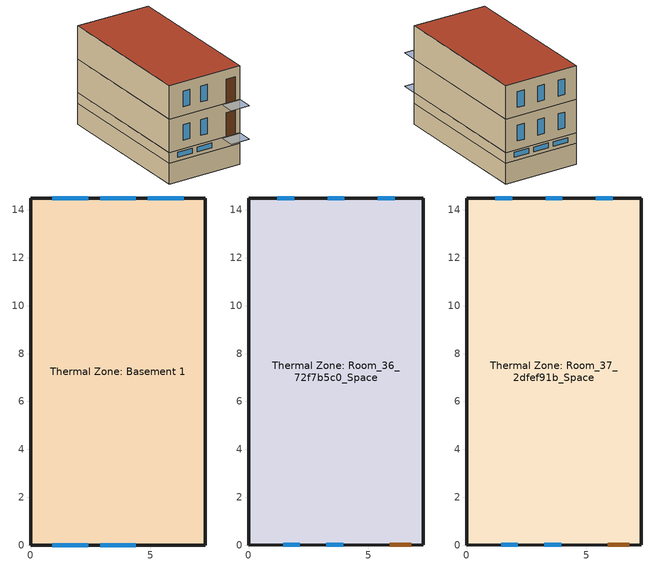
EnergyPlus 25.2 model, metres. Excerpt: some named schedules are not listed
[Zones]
Thermal Zone: Basement 1
 floor foundation (DupTrip_BasementFloor): 7.3,14.5 7.3,0 0,0 0,14.5 z-2
 wall outside (Surface 3 c tbd): 0,0 7.3,0 z0:1
 wall outside (Surface 4 c tbd): 0,14.5 0,0 z0:1
 wall outside (Surface 5 c tbd): 7.3,14.5 0,14.5 z0:1
 wall outside (Surface 6 c tbd): 7.3,0 7.3,14.5 z0:1
 wall foundation (DupTrip_pre1945_BasementWall 1): 7.3,14.5 0,14.5 0,0 7.3,0 7.3,14.5 z-2:0
 window (DupTrip_Window_old-construction): 2.9,0 4.4,0 / 0.9,0 2.4,0 / 4.4,14.5 2.9,14.5 / 2.4,14.5 0.9,14.5 / 6.4,14.5 4.9,14.5 z0.34:0.79
Thermal Zone: Room_36_72f7b5c0_Space
 floor to Thermal Zone: Basement 1 (DupTrip_IntFloor): 7.3,14.5 7.3,0 0,0 0,14.5 z1
 wall outside (Room_36_72f7b5c0..Face2 c tbd): 0,14.5 0,0 z1:4.2
 wall outside (Room_36_72f7b5c0..Face3 c tbd): 0,0 7.3,0 z1:4.2
 wall outside (Room_36_72f7b5c0..Face4 c tbd): 7.3,0 7.3,14.5 z1:4.2
 wall outside (Room_36_72f7b5c0..Face5 c tbd): 7.3,14.5 0,14.5 z1:4.2
 window (DupTrip_Window_old-construction): 1.44,0 2.14,0 / 3.25,0 3.95,0 / 1.9,14.5 1.2,14.5 / 6.1,14.5 5.4,14.5 / 4,14.5 3.3,14.5 z1.8:3.3
 door (DupTrip_Door_old-construction): 5.9,0 6.8,0 z1:3.3
Thermal Zone: Room_37_2dfef91b_Space
 floor to Thermal Zone: Room_36_72f7b5c0_Space (DupTrip_IntFloor): 7.3,14.5 7.3,0 0,0 0,14.5 z4.2
 wall outside (Room_37_2dfef91b..Face2 c tbd): 0,14.5 0,0 z4.2:7.4
 wall outside (Room_37_2dfef91b..Face3 c tbd): 0,0 7.3,0 z4.2:7.4
 wall outside (Room_37_2dfef91b..Face4 c tbd): 7.3,0 7.3,14.5 z4.2:7.4
 wall outside (Room_37_2dfef91b..Face5 c tbd): 7.3,14.5 0,14.5 z4.2:7.4
 window (DupTrip_Window_old-construction): 1.44,0 2.14,0 / 3.25,0 3.95,0 / 1.9,14.5 1.2,14.5 / 6.1,14.5 5.4,14.5 / 4,14.5 3.3,14.5 z5:6.5
 door (DupTrip_Door_old-construction): 5.9,0 6.8,0 z4.2:6.5
 roof outside (Room_37_2dfef91b..Face1 c tbd): 0,0 7.3,0 7.3,14.5 0,14.5 z7.4
shading: 7.3,0 7.3,-1.5 5.42,-1.5 5.42,0 z4.2; 7.3,0 7.3,-1.5 5.42,-1.5 5.42,0 z1
[Building]
10819rue Saint-Denis (MTL)111026Y1916: North Axis {deg}=0; Terrain=City; Temperature Convergence Tolerance Value {deltaC}=0.5; Solar Distribution=FullExteriorWithReflections
[Site:Location]
QC_MONTREAL-IAP: Latitude {deg}=45.47; Longitude {deg}=-73.73; Time Zone {hr}=-5; Elevation {m}=36
[Site:WaterMainsTemperature]
Calculation Method=CorrelationFromWeatherFile; Temperature Multiplier=1; Temperature Offset {deltaC}=0
[SizingPeriod:DesignDay] Day of Month=21; Dry-Bulb Temperature Range Modifier Type=DefaultMultipliers; Rain Indicator=No; Snow Indicator=No; Daylight Saving Time Indicator=No; Begin Environment Reset Mode=FullResetAtBeginEnvironment
Name | Month | Day Type | Maximum Dry-Bulb Temperature {C} | Daily Dry-Bulb Temperature Range {deltaC} | Humidity Condition Type | Wetbulb or DewPoint at Maximum Dry-Bulb {C} | Barometric Pressure {Pa} | Wind Speed {m/s} | Wind Direction {deg} | Solar Model Indicator | ASHRAE Clear Sky Optical Depth for Beam Irradiance (taub) | ASHRAE Clear Sky Optical Depth for Diffuse Irradiance (taud) | Enthalpy at Maximum Dry-Bulb {J/kg} | Sky Clearness
Montreal Int'l Ann Clg .4% Condns DB=>MWB | 7 | SummerDesignDay | 30 | 9.3 | Wetbulb | 22.1 | 100893 | 4.9 | 220 | ASHRAETau | 0.465 | 1.966
Montreal Int'l Ann Clg .4% Condns DP=>MDB | 7 | SummerDesignDay | 26 | 9.3 | Dewpoint | 21.6 | 100893 | 4.9 | 220 | ASHRAETau | 0.465 | 1.966
Montreal Int'l Ann Clg .4% Condns Enth=>MDB | 7 | SummerDesignDay | 28.1 | 9.3 | Enthalpy |  | 100893 | 4.9 | 220 | ASHRAETau | 0.465 | 1.966 | 69300
Montreal Int'l Ann Clg .4% Condns WB=>MDB | 7 | SummerDesignDay | 28.1 | 9.3 | Wetbulb | 23.2 | 100893 | 4.9 | 220 | ASHRAETau | 0.465 | 1.966
Montreal Int'l Ann Htg 99.6% Condns DB | 1 | WinterDesignDay | -23.7 | 0 | Wetbulb | -23.7 | 100893 | 3.9 | 260 | ASHRAEClearSky |  |  |  | 0
Montreal Int'l Ann Htg Wind 99.6% Condns WS=>MCDB | 1 | WinterDesignDay | -5.3 | 0 | Wetbulb | -5.3 | 100893 | 12.9 | 260 | ASHRAEClearSky |  |  |  | 0
Montreal Int'l Ann Hum_n 99.6% Condns DP=>MCDB | 1 | WinterDesignDay | -23 | 0 | Dewpoint | -30.5 | 100893 | 3.9 | 260 | ASHRAEClearSky |  |  |  | 0
Montreal Int'l Cooling Design Day 0.4% Condns DB=>MWB | 7 | SummerDesignDay | 29.4 | 9.7 | Wetbulb | 22.7 | 101099 | 4.8 | 228 | ASHRAEClearSky |  |  |  | 1
Montreal Int'l Heating Design Day 99.6% Condns DB | 1 | WinterDesignDay | -22.8 | 0 | Wetbulb | -22.8 | 101099 | 3.6 | 294 | ASHRAEClearSky |  |  |  | 0
[Material] Thermal Absorptance=0.9
Name | Roughness | Thickness {m} | Conductivity {W/m-K} | Density {kg/m3} | Specific Heat {J/kg-K} | Solar Absorptance | Visible Absorptance
Brick | Smooth | 0.1016 | 0.89 | 1920 | 790 | 0.5 | 0.5
Gypsum Board; Gypsum Board 1 | Smooth | 0.0127 | 0.16 | 800 | 1090 | 0.3 | 0.5
Gypsum Board 3; Gypsum Board 5 | Smooth | 0.0127 | 0.16 | 800 | 1090 | 0.7 | 0.7
Heavy Concrete 150 mm | Smooth | 0.1524 | 1.95 | 2240 | 900 | 0.3 | 0.5
Heavy Concrete 200 mm | Smooth | 0.2032 | 1.95 | 2240 | 900 | 0.3 | 0.5
Insulation panel 45 mm | Smooth | 0.0431 | 0.03 | 43 | 1210 | 0.7 | 0.7
Plaster | Smooth | 0.005 | 0.071 | 1860 | 840 | 0.3 | 0.5
Plywood 1 | Smooth | 0.0159 | 0.12 | 544 | 1210 | 0.7 | 0.7
Room_36_72f7b5c0..Face2 m tbd; Room_36_72f7b5c0..Face4 m tbd | Smooth | 0.0421621 | 0.046 | 19 | 960 | 0.7 | 0.7
Room_36_72f7b5c0..Face3 m tbd | Smooth | 0.0368317 | 0.046 | 19 | 960 | 0.7 | 0.7
Room_36_72f7b5c0..Face5 m tbd | Smooth | 0.0357361 | 0.046 | 19 | 960 | 0.7 | 0.7
Room_37_2dfef91b..Face1 m tbd | Smooth | 0.0657342 | 0.046 | 20 | 1400 | 0.7 | 0.7
Room_37_2dfef91b..Face2 m tbd; Room_37_2dfef91b..Face4 m tbd | Smooth | 0.0450869 | 0.046 | 19 | 960 | 0.7 | 0.7
Room_37_2dfef91b..Face3 m tbd | Smooth | 0.0400971 | 0.046 | 19 | 960 | 0.7 | 0.7
Room_37_2dfef91b..Face5 m tbd | Smooth | 0.0381614 | 0.046 | 19 | 960 | 0.7 | 0.7
Shingles asphalt | Smooth | 0.0032 | 0.04 | 1120 | 1260 | 0.5 | 0.5
Surface 3 m tbd | Smooth | 0.0202531 | 0.03 | 43 | 1210 | 0.7 | 0.7
Surface 4 m tbd; Surface 6 m tbd | Smooth | 0.0291923 | 0.03 | 43 | 1210 | 0.7 | 0.7
Surface 5 m tbd | Smooth | 0.0173316 | 0.03 | 43 | 1210 | 0.7 | 0.7
Wood - 3 inch 1 | Smooth | 0.064 | 0.15 | 608 | 1630 | 0.7 | 0.7
Wood Flooring | Smooth | 0.019 | 0.17 | 700 | 1630 | 0.5 | 0.2
Wood frame roof 2x10 uninsulated | Smooth | 0.235 | 1.1557 | 80.994 | 1621.88 | 0.7 | 0.7
Wood frame wall 2x4 uninsulated | Smooth | 0.089 | 0.409 | 154.65 | 1626.3 | 0.7 | 0.7
Wood Furnishing; Wood Furnishing 2 | Smooth | 0.075 | 0.12 | 540 | 1210 | 0.7 | 0.7
XPS 25mm | Rough | 0.0254 | 0.029 | 28 | 1450 | 0.7 | 0.7
[Material:AirGap] Thermal Resistance {m2-K/W}=0.15
Air Layer; Air Layer 1; Air Layer 2
[Material:NoMass]
SFD_Door_old-construction: Roughness=Smooth; Thermal Resistance {m2-K/W}=0.8; Thermal Absorptance=0.9; Solar Absorptance=0.7; Visible Absorptance=0.7
[WindowMaterial:SimpleGlazingSystem]
SFD_Window_old-construction: U-Factor {W/m2-K}=2.94; Solar Heat Gain Coefficient=0.6; Visible Transmittance=0.8
[Construction]
DupTrip_BasementFloor: Heavy Concrete 150 mm
DupTrip_Door_old-construction: SFD_Door_old-construction
DupTrip_IntFloor: Wood Flooring, Plywood 1, Wood frame roof 2x10 uninsulated, Gypsum Board
DupTrip_pre1945_BasementWall 1: Heavy Concrete 200 mm, Insulation panel 45 mm, Gypsum Board 1
DupTrip_Window_old-construction: SFD_Window_old-construction
Room_36_72f7b5c0..Face2 c tbd: Brick, Air Layer 2, Wood - 3 inch 1, Room_36_72f7b5c0..Face2 m tbd, Air Layer 2, Gypsum Board
Room_36_72f7b5c0..Face3 c tbd: Brick, Air Layer 2, Wood - 3 inch 1, Room_36_72f7b5c0..Face3 m tbd, Air Layer 2, Gypsum Board
Room_36_72f7b5c0..Face4 c tbd: Brick, Air Layer 2, Wood - 3 inch 1, Room_36_72f7b5c0..Face4 m tbd, Air Layer 2, Gypsum Board
Room_36_72f7b5c0..Face5 c tbd: Brick, Air Layer 2, Wood - 3 inch 1, Room_36_72f7b5c0..Face5 m tbd, Air Layer 2, Gypsum Board
Room_37_2dfef91b..Face1 c tbd: Shingles asphalt, Plywood 1, Air Layer 2, Room_37_2dfef91b..Face1 m tbd, Wood frame roof 2x10 uninsulated, Gypsum Board
Room_37_2dfef91b..Face2 c tbd: Brick, Air Layer 2, Wood - 3 inch 1, Room_37_2dfef91b..Face2 m tbd, Air Layer 2, Gypsum Board
Room_37_2dfef91b..Face3 c tbd: Brick, Air Layer 2, Wood - 3 inch 1, Room_37_2dfef91b..Face3 m tbd, Air Layer 2, Gypsum Board
Room_37_2dfef91b..Face4 c tbd: Brick, Air Layer 2, Wood - 3 inch 1, Room_37_2dfef91b..Face4 m tbd, Air Layer 2, Gypsum Board
Room_37_2dfef91b..Face5 c tbd: Brick, Air Layer 2, Wood - 3 inch 1, Room_37_2dfef91b..Face5 m tbd, Air Layer 2, Gypsum Board
SFD_Furnishing: Wood Furnishing
SFD_Furnishing 2: Wood Furnishing 2
SFD_IntWall 2: Gypsum Board 3, Air Layer 1, Wood frame wall 2x4 uninsulated, Air Layer 1, Gypsum Board 3
SFD_IntWall 3: Gypsum Board 5, Air Layer 1, Wood frame wall 2x4 uninsulated, Air Layer 1, Gypsum Board 5
Surface 3 c tbd: Plaster, Heavy Concrete 200 mm, Surface 3 m tbd, Air Layer, Gypsum Board 1
Surface 4 c tbd: Plaster, Heavy Concrete 200 mm, Surface 4 m tbd, Air Layer, Gypsum Board 1
Surface 5 c tbd: Plaster, Heavy Concrete 200 mm, Surface 5 m tbd, Air Layer, Gypsum Board 1
Surface 6 c tbd: Plaster, Heavy Concrete 200 mm, Surface 6 m tbd, Air Layer, Gypsum Board 1
[Zone] Multiplier=1; Part of Total Floor Area=Yes
Name | Ceiling Height {m} | Volume {m3}
Thermal Zone: Basement 1
Thermal Zone: Room_36_72f7b5c0_Space; Thermal Zone: Room_37_2dfef91b_Space | 5 | 1685.04
[Space]
Name | Zone | Space Type
Basement 1 | Thermal Zone: Basement 1 | Duplex_Basement_SpaceType 1
Room_36_72f7b5c0_Space | Thermal Zone: Room_36_72f7b5c0_Space | Duplex_MainFloors_SpaceType
Room_37_2dfef91b_Space | Thermal Zone: Room_37_2dfef91b_Space | Duplex_MainFloors_SpaceType
[SpaceList]
Duplex_Basement_SpaceType 1: Basement 1
Duplex_MainFloors_SpaceType: Room_36_72f7b5c0_Space, Room_37_2dfef91b_Space
[InternalMass]
Name | Construction | Zone or ZoneList | Space or SpaceList | Surface Area {m2}
Basement 1 Basement_InternalMassFurnishing 2 | SFD_Furnishing | Thermal Zone: Basement 1 | Basement 1 | 211.7
Basement 1 Basement_IntWalls 2 | SFD_IntWall 3 | Thermal Zone: Basement 1 | Basement 1 | 80
Room_36_72f7b5c0_Space MainFloors_InternalMassFurnishing | SFD_Furnishing 2 | Thermal Zone: Room_36_72f7b5c0_Space | Room_36_72f7b5c0_Space | 211.7
Room_37_2dfef91b_Space MainFloors_InternalMassFurnishing | SFD_Furnishing 2 | Thermal Zone: Room_37_2dfef91b_Space | Room_37_2dfef91b_Space | 211.7
Room_36_72f7b5c0_Space MainFloors_IntWalls | SFD_IntWall 2 | Thermal Zone: Room_36_72f7b5c0_Space | Room_36_72f7b5c0_Space | 80
Room_37_2dfef91b_Space MainFloors_IntWalls | SFD_IntWall 2 | Thermal Zone: Room_37_2dfef91b_Space | Room_37_2dfef91b_Space | 80
[SurfaceProperty:ExposedFoundationPerimeter]
Surface 2: Exposed Perimeter Calculation Method=TotalExposedPerimeter; Total Exposed Perimeter {m}=43.6
[Lights]
MainFloors_InteriorLighting: Zone or ZoneList or Space or SpaceList=Duplex_MainFloors_SpaceType; Schedule=Duplex_InteriorLighting 1; Design Level Calculation Method=LightingLevel; Lighting Level {W}=241.348; Fraction Radiant=0.4; Fraction Visible=0.2; Fraction Replaceable=1
[People]
MainFloors_People: Zone or ZoneList or Space or SpaceList=Duplex_MainFloors_SpaceType; Number of People Schedule=Residential Occupancy; Number of People Calculation Method=People; Number of People=2.27; Fraction Radiant=0.3; Activity Level Schedule=Residential Occupant Activity; Clothing Insulation Calculation Method=ClothingInsulationSchedule
[ElectricEquipment] Zone or ZoneList or Space or SpaceList=Duplex_MainFloors_SpaceType; Design Level Calculation Method=EquipmentLevel
Name | Schedule | Design Level {W} | Fraction Radiant | Fraction Lost | Fraction Latent
MainFloors_Dishwasher | Duplex_Dishwasher 1 | 62.58 | 0.2
MainFloors_Dryer | Duplex_Dryer 1 | 469.17 | 0.2 | 0.8
MainFloors_Freezer | Duplex_Freezer 1 | 33.25 | 0.2
MainFloors_HWElectricConsumption | Duplex_HWElectricConsumption 1 | 1041.1 |  | 0.99
MainFloors_OtherEquipment | Duplex_OtherEquipment 1 | 1070.1 | 0.2 |  | 0
MainFloors_Refrigerator | Duplex_Refrigerator 1 | 129.76 | 0.2
MainFloors_StoveTopOven | Duplex_StoveTopOven 1 | 378.68 | 0.2
MainFloors_WashingMachine | Duplex_WashingMachine 1 | 47.13 | 0.2
[ZoneInfiltration:DesignFlowRate]
Air exhaust-intake compensation: Zone or ZoneList or Space or SpaceList=Duplex_MainFloors_SpaceType; Design Flow Rate Calculation Method=Flow/Zone; Design Flow Rate {m3/s}=0.001; Density Basis=Outdoor
[ZoneInfiltration:EffectiveLeakageArea] Effective Air Leakage Area {cm2}=429.21; Stack Coefficient=0.000145; Wind Coefficient=0.000174
Name | Zone or Space
Dup_ELA_Pre1945 1 | Room_36_72f7b5c0_Space
Dup_ELA_Pre1945 2 | Room_37_2dfef91b_Space
[ZoneControl:Thermostat] Temperature Difference Between Cutout And Setpoint {deltaC}=0
Name | Zone or ZoneList | Control Type Schedule | Control 1
Thermal Zone: Room_36_72f7b5c0_Space Thermostat | Thermal Zone: Room_36_72f7b5c0_Space | Thermal Zone: Room_36_72f7b5c0_Space Thermostat Schedule | MidriseApartment Building_Setpoint
Thermal Zone: Room_37_2dfef91b_Space Thermostat | Thermal Zone: Room_37_2dfef91b_Space | Thermal Zone: Room_37_2dfef91b_Space Thermostat Schedule | MidriseApartment Building_Setpoint 1
[ThermostatSetpoint:DualSetpoint] Heating Setpoint Temperature Schedule=Residential HtgSetpoint; Cooling Setpoint Temperature Schedule=Residential ClgSetpoint
MidriseApartment Building_Setpoint; MidriseApartment Building_Setpoint 1
[ZoneHVAC:Baseboard:Convective:Electric] Availability Schedule=Always On Discrete hvac_library; Heating Design Capacity {W}=Autosize; Efficiency=1
Elec Baseboard; Elec Baseboard 1
[ZoneHVAC:PackagedTerminalAirConditioner] Availability Schedule=Always On Discrete hvac_library; Cooling Supply Air Flow Rate {m3/s}=Autosize; Heating Supply Air Flow Rate {m3/s}=Autosize; No Load Supply Air Flow Rate {m3/s}=Autosize; No Load Supply Air Flow Rate Control Set To Low Speed=Yes; Cooling Outdoor Air Flow Rate {m3/s}=Autosize; Heating Outdoor Air Flow Rate {m3/s}=Autosize; No Load Outdoor Air Flow Rate {m3/s}=Autosize; Fan Placement=DrawThrough; Supply Air Fan Operating Mode Schedule=Cycling PTAC Fan Mode Always Zero
Name | Supply Air Fan | Heating Coil | Cooling Coil
Cycling PTAC DX Clg Elec Htg | Cycling Elec PTAC Fan | Cycling PTAC Elec Htg Coil | Cycling Elec PTAC 1 Spd DX Clg Coil
Cycling PTAC DX Clg Elec Htg 1 | Cycling Elec PTAC Fan 1 | Cycling PTAC Elec Htg Coil 1 | Cycling Elec PTAC 1 Spd DX Clg Coil 1
[Fan:OnOff] Availability Schedule=Always On Discrete hvac_library; Fan Total Efficiency=0.6; Pressure Rise {Pa}=250; Maximum Flow Rate {m3/s}=Autosize; Motor Efficiency=0.8; Motor In Airstream Fraction=1; Fan Power Ratio Function of Speed Ratio Curve=Fan On Off Power Curve 15; Fan Efficiency Ratio Function of Speed Ratio Curve=Fan On Off Efficiency Curve 15
Cycling Elec PTAC Fan; Cycling Elec PTAC Fan 1
[Coil:Heating:Electric] Availability Schedule=Always On Discrete hvac_library; Efficiency=1; Nominal Capacity {W}=0
Cycling PTAC Elec Htg Coil; Cycling PTAC Elec Htg Coil 1
[Coil:Cooling:DX:SingleSpeed] Availability Schedule=Always On Discrete hvac_library; Gross Rated Total Cooling Capacity {W}=Autosize; Gross Rated Sensible Heat Ratio=Autosize; Gross Rated Cooling COP {W/W}=2.5; Rated Air Flow Rate {m3/s}=Autosize; Rated Evaporator Fan Power Per Volume Flow Rate 2017 {W/(m3/s)}=773.3; Rated Evaporator Fan Power Per Volume Flow Rate 2023 {W/(m3/s)}=934.4; Total Cooling Capacity Function of Temperature Curve=Curve Biquadratic 29; Total Cooling Capacity Function of Flow Fraction Curve=Curve Quadratic 35; Energy Input Ratio Function of Temperature Curve=Curve Biquadratic 30; Energy Input Ratio Function of Flow Fraction Curve=Curve Quadratic 36; Part Load Fraction Correlation Curve=Curve Quadratic 37; Minimum Outdoor Dry-Bulb Temperature for Compressor Operation {C}=-25; Nominal Time for Condensate Removal to Begin {s}=0; Ratio of Initial Moisture Evaporation Rate and Steady State Latent Capacity=0; Maximum Cycling Rate {cycles/hr}=0; Latent Capacity Time Constant {s}=0; Condenser Type=AirCooled; Evaporative Condenser Effectiveness=0; Evaporative Condenser Air Flow Rate {m3/s}=Autosize; Evaporative Condenser Pump Rated Power Consumption {W}=Autosize; Crankcase Heater Capacity {W}=0; Maximum Outdoor Dry-Bulb Temperature for Crankcase Heater Operation {C}=0; Basin Heater Capacity {W/K}=0; Basin Heater Setpoint Temperature {C}=10
Cycling Elec PTAC 1 Spd DX Clg Coil; Cycling Elec PTAC 1 Spd DX Clg Coil 1
[Zone equipment]
Thermal Zone: Room_36_72f7b5c0_Space: Elec Baseboard, Cycling PTAC DX Clg Elec Htg
Thermal Zone: Room_37_2dfef91b_Space: Elec Baseboard 1, Cycling PTAC DX Clg Elec Htg 1
[Sizing:Zone] Zone Cooling Design Supply Air Temperature Input Method=SupplyAirTemperature; Zone Cooling Design Supply Air Temperature {C}=14; Zone Cooling Design Supply Air Temperature Difference {deltaC}=11.11; Zone Heating Design Supply Air Temperature Input Method=SupplyAirTemperature; Zone Heating Design Supply Air Temperature {C}=40; Zone Heating Design Supply Air Temperature Difference {deltaC}=11.11; Zone Cooling Design Supply Air Humidity Ratio {kgWater/kgDryAir}=0.0085; Zone Heating Design Supply Air Humidity Ratio {kgWater/kgDryAir}=0.008; Cooling Design Air Flow Method=DesignDay; Cooling Design Air Flow Rate {m3/s}=0; Cooling Minimum Air Flow per Zone Floor Area {m3/s-m2}=0.000762; Cooling Minimum Air Flow {m3/s}=0; Cooling Minimum Air Flow Fraction=0; Heating Design Air Flow Method=DesignDay; Heating Design Air Flow Rate {m3/s}=0; Heating Maximum Air Flow per Zone Floor Area {m3/s-m2}=0.002032; Heating Maximum Air Flow {m3/s}=0.141576; Heating Maximum Air Flow Fraction=0.3; Account for Dedicated Outdoor Air System=No; Zone Load Sizing Method=Sensible Load Only No Latent Load; Zone Latent Cooling Design Supply Air Humidity Ratio Input Method=HumidityRatioDifference; Zone Cooling Design Supply Air Humidity Ratio Difference {kgWater/kgDryAir}=0.005; Zone Latent Heating Design Supply Air Humidity Ratio Input Method=HumidityRatioDifference; Zone Humidification Design Supply Air Humidity Ratio Difference {kgWater/kgDryAir}=0.005; Type of Space Sum to Use=Coincident; Heating Coil Sizing Method=None; Maximum Heating Capacity To Cooling Load Sizing Ratio {W/W}=1
Name | Design Specification Outdoor Air Object
Thermal Zone: Room_36_72f7b5c0_Space | Thermal Zone: Room_36_72f7b5c0_Space Zero air DSOA
Thermal Zone: Room_37_2dfef91b_Space | Thermal Zone: Room_37_2dfef91b_Space Zero air DSOA
[DesignSpecification:OutdoorAir] Outdoor Air Method=Sum; Outdoor Air Flow per Person {m3/s-person}=0; Outdoor Air Flow per Zone Floor Area {m3/s-m2}=0; Outdoor Air Flow per Zone {m3/s}=0; Outdoor Air Flow Air Changes per Hour {1/hr}=0
Thermal Zone: Room_36_72f7b5c0_Space Zero air DSOA; Thermal Zone: Room_37_2dfef91b_Space Zero air DSOA
[Foundation:Kiva]
KIVA Foundation Floor Surface 2: Interior Horizontal Insulation Material=XPS 25mm; Interior Horizontal Insulation Depth {m}=0; Interior Horizontal Insulation Width {m}=0.6; Wall Height Above Grade {m}=0.2; Wall Depth Below Slab {m}=0
[Foundation:Kiva:Settings]
Soil Conductivity {W/m-K}=1.9; Soil Density {kg/m3}=1920; Soil Specific Heat {J/kg-K}=1425; Ground Solar Absorptivity=0.4; Ground Thermal Absorptivity=0.9; Ground Surface Roughness {m}=0.03; Far-Field Width {m}=40; Deep-Ground Boundary Condition=GroundWater; Deep-Ground Depth {m}=10; Minimum Cell Dimension {m}=0.02; Maximum Cell Growth Coefficient=1.5; Simulation Timestep=Hourly
[Exterior:Lights]
Exterior Lights 1: Schedule=Duplex_ExteriorLighting; Design Level {W}=19.2
[Schedule:Compact]
Thermal Zone: Room_36_72f7b5c0_Space Thermostat Schedule; Thermal Zone: Room_37_2dfef91b_Space Thermostat Schedule: Through: 12/31, For: AllDays, Until: 24:00, 4
[Schedule:Day:Interval]
Schedule Day 27: No, 08:00, 1, 13:00, 0.82, 14:00, 0.77, 16:00, 0.74, 17:00, 0.8, 18:00, 0.95, 19:00, 1, 20:00, 0.98, 21:00, 0.94, 24:00, 1
Schedule Day 28: No, 08:00, 1, 09:00, 0.89, 13:00, 0.95, 14:00, 0.89, 16:00, 0.83, 17:00, 0.85, 18:00, 0.95, 19:00, 1, 20:00, 0.98, 21:00, 0.94, 24:00, 1
Large Office Activity Default Schedule: No, 07:00, 70, 23:00, 130, 24:00, 70
Large Office Activity Summer Design Day; Large Office Activity Winter Design Day: No, 24:00, 150
Schedule Day 25: No, 08:00, 18, 21:00, 21, 24:00, 18
Schedule Day 26: No, 24:00, 25
Cycling PTAC Fan Mode Sch Default: No, 24:00, 0
[Schedule:Week:Daily]
Residential Occupancy Week Rule - Jan1-Jan2: Schedule Day 27, Schedule Day 27, Schedule Day 27, Schedule Day 27, Schedule Day 27, Schedule Day 27, Schedule Day 28, Schedule Day 27, Schedule Day 27, Schedule Day 27, Schedule Day 27, Schedule Day 27
Residential Occupancy Week Rule - Jan3-Dec31: Schedule Day 28, Schedule Day 27, Schedule Day 27, Schedule Day 27, Schedule Day 27, Schedule Day 27, Schedule Day 28, Schedule Day 27, Schedule Day 27, Schedule Day 27, Schedule Day 27, Schedule Day 27
Residential Occupant Activity Week Rule - Jan1-Dec31: Large Office Activity Default Schedule, Large Office Activity Default Schedule, Large Office Activity Default Schedule, Large Office Activity Default Schedule, Large Office Activity Default Schedule, Large Office Activity Default Schedule, Large Office Activity Default Schedule, Large Office Activity Default Schedule, Large Office Activity Summer Design Day, Large Office Activity Winter Design Day, Large Office Activity Default Schedule, Large Office Activity Default Schedule
Residential HtgSetpoint Week Rule - Jan1-Dec31: Schedule Day 25, Schedule Day 25, Schedule Day 25, Schedule Day 25, Schedule Day 25, Schedule Day 25, Schedule Day 25, Schedule Day 25, Schedule Day 25, Schedule Day 25, Schedule Day 25, Schedule Day 25
Residential ClgSetpoint Week Rule - Jan1-Dec31: Schedule Day 26, Schedule Day 26, Schedule Day 26, Schedule Day 26, Schedule Day 26, Schedule Day 26, Schedule Day 26, Schedule Day 26, Schedule Day 26, Schedule Day 26, Schedule Day 26, Schedule Day 26
Cycling PTAC Fan Mode Always Zero Week Rule - Jan1-Dec31: Cycling PTAC Fan Mode Sch Default, Cycling PTAC Fan Mode Sch Default, Cycling PTAC Fan Mode Sch Default, Cycling PTAC Fan Mode Sch Default, Cycling PTAC Fan Mode Sch Default, Cycling PTAC Fan Mode Sch Default, Cycling PTAC Fan Mode Sch Default, Cycling PTAC Fan Mode Sch Default, Cycling PTAC Fan Mode Sch Default, Cycling PTAC Fan Mode Sch Default, Cycling PTAC Fan Mode Sch Default, Cycling PTAC Fan Mode Sch Default
[Schedule:Year]
Residential Occupancy: Residential Occupancy Week Rule - Jan1-Jan2, 1, 1, 1, 2, Residential Occupancy Week Rule - Jan3-Dec31, 1, 3, 12, 31
Residential Occupant Activity: Residential Occupant Activity Week Rule - Jan1-Dec31, 1, 1, 12, 31
Residential HtgSetpoint: Residential HtgSetpoint Week Rule - Jan1-Dec31, 1, 1, 12, 31
Residential ClgSetpoint: Residential ClgSetpoint Week Rule - Jan1-Dec31, 1, 1, 12, 31
Cycling PTAC Fan Mode Always Zero: Cycling PTAC Fan Mode Always Zero Week Rule - Jan1-Dec31, 1, 1, 12, 31
[Schedule:Constant]
Always On Discrete hvac_library: Hourly Value=1
[Curve:Exponent]
Fan On Off Power Curve 15: Coefficient1 Constant=1; Coefficient2 Constant=0; Coefficient3 Constant=0; Minimum Value of x {BasedOnField A2}=0; Maximum Value of x {BasedOnField A2}=1
[Curve:Cubic]
Fan On Off Efficiency Curve 15: Coefficient1 Constant=1; Coefficient2 x=0; Coefficient3 x**2=0; Coefficient4 x**3=0; Minimum Value of x {BasedOnField A2}=0; Maximum Value of x {BasedOnField A2}=1
[Curve:Biquadratic] Minimum Value of x {BasedOnField A2}=17; Maximum Value of x {BasedOnField A2}=22; Minimum Value of y {BasedOnField A3}=13; Maximum Value of y {BasedOnField A3}=46
Name | Coefficient1 Constant | Coefficient2 x | Coefficient3 x**2 | Coefficient4 y | Coefficient5 y**2 | Coefficient6 x*y
Curve Biquadratic 29 | 0.942588 | 0.00954335 | 0.00068377 | -0.0110427 | 5.249e-06 | -9.72e-06
Curve Biquadratic 30 | 0.342414 | 0.034885 | -0.0006237 | 0.00497722 | 0.000437951 | -0.000728028
[Curve:Quadratic]
Name | Coefficient1 Constant | Coefficient2 x | Coefficient3 x**2 | Minimum Value of x {BasedOnField A2} | Maximum Value of x {BasedOnField A2}
Curve Quadratic 35 | 0.8 | 0.2 | 0 | 0.5 | 1.5
Curve Quadratic 36 | 1.1552 | -0.1808 | 0.0256 | 0.5 | 1.5
Curve Quadratic 37 | 0.85 | 0.15 | 0 | 0 | 1
